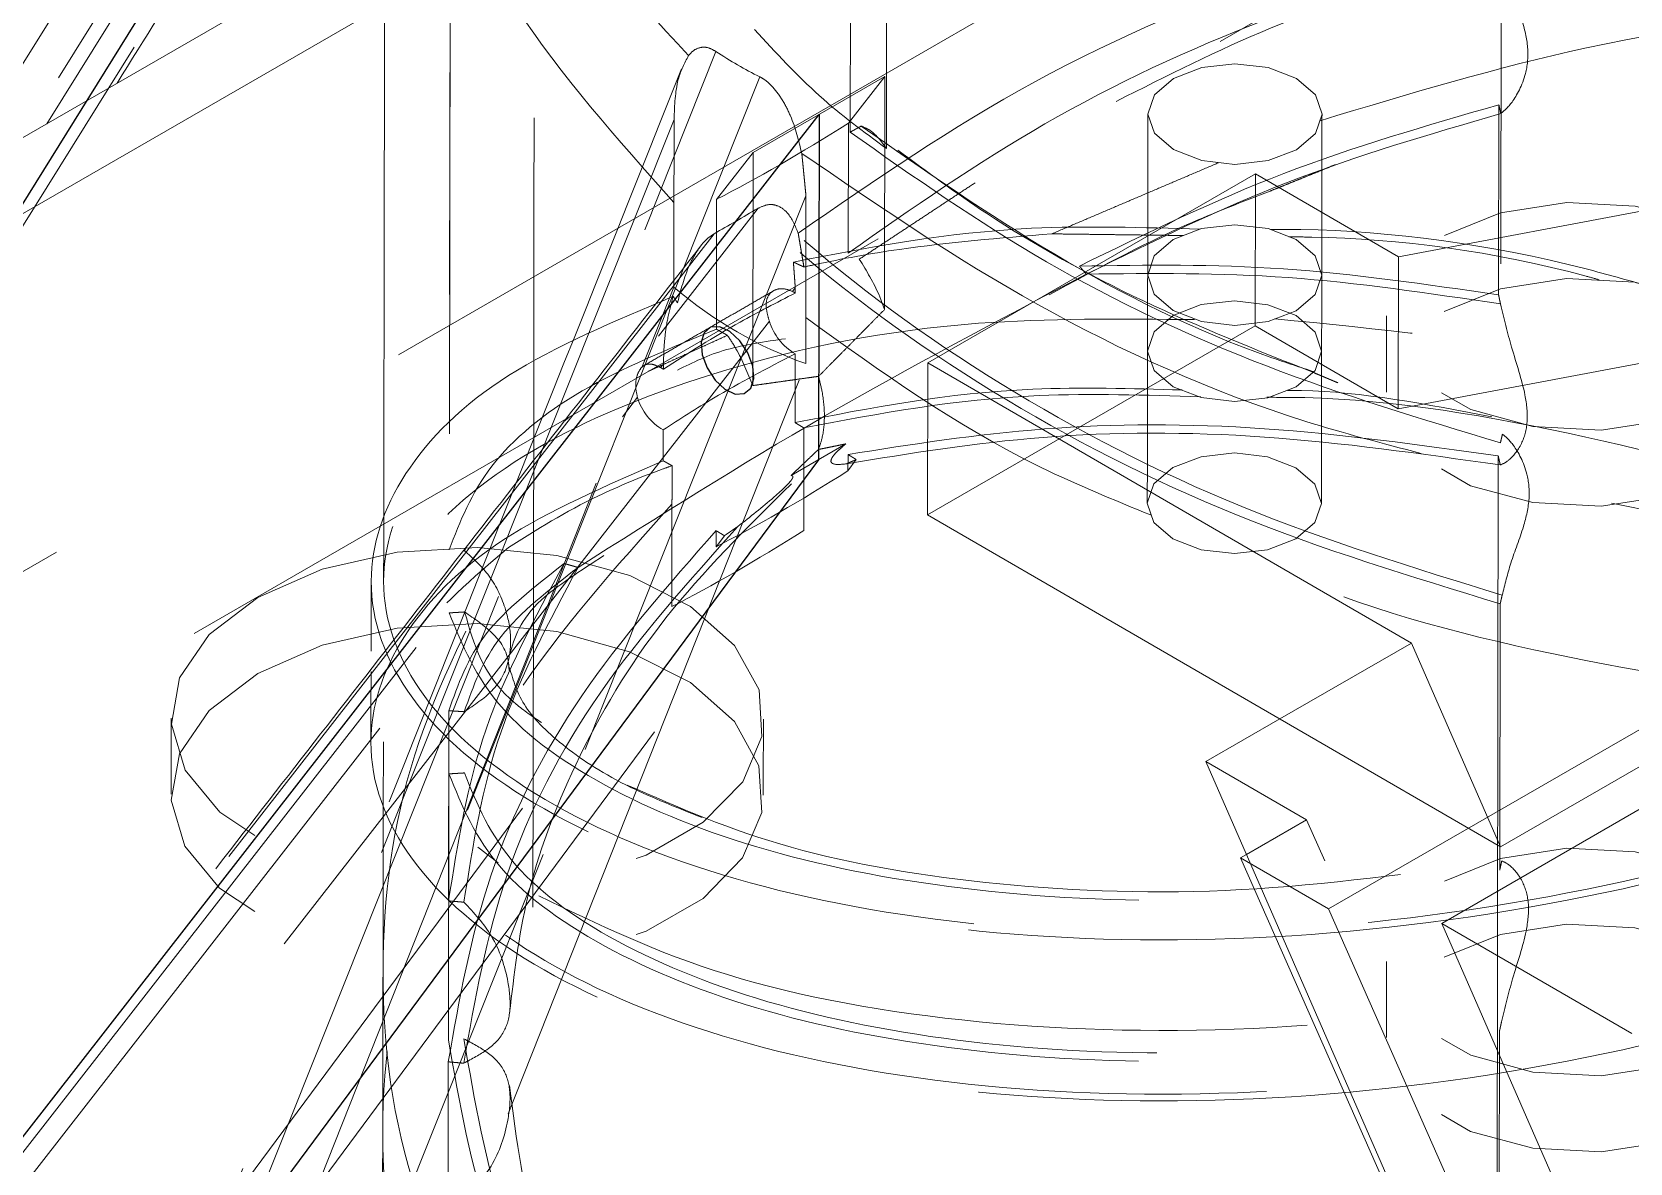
# Model space of a CAD drawing. Header units: millimetres. Extents: x 11 to 421, y 5 to 275.
# Drawn here: x 153.668 to 156.238, y 63.286 to 65.106 of the extents above; entities that cross this region are included whole.
import ezdxf

# ---------------------------------------------------------------- set-up
doc = ezdxf.new("R2010")
doc.units = ezdxf.units.MM
doc.linetypes.add('HIDDEN', pattern=[1.905, 1.27, -0.635])

msp = doc.modelspace()

# ---------------------------------------------------------------- linework, layer by layer
at = {"color": 7, "linetype": 'Continuous', "lineweight": 15}
for p, q in [((153.692, 64.9583), (154.9136, 66.9208)), ((154.7057, 66.7328), (153.536, 64.8682)), ((148.8182, 62.1447), (154.6481, 65.5102)), ((148.818, 62.0223), (154.6479, 65.3878)), ((155.8658, 64.7444), (156.7126, 64.903)), ((155.1091, 64.5735), (155.6359, 64.8776)), ((155.6355, 64.6329), (155.6359, 64.8776)), ((155.6359, 64.8776), (155.8658, 64.7444)), ((155.8654, 64.4997), (155.8658, 64.7444)), ((155.8654, 64.4997), (156.7122, 64.6583)), ((155.1087, 64.3288), (155.6355, 64.6329)), ((155.6355, 64.6329), (155.8654, 64.4997)), ((155.1087, 64.3288), (155.1091, 64.5735)), ((156.0302, 63.7948), (155.1087, 64.3288)), ((155.5564, 63.932), (155.6752, 64.0006)), ((155.5564, 63.932), (156.8536, 60.963)), ((156.0302, 63.7948), (156.2654, 63.9305)), ((156.2892, 63.8759), (155.9357, 63.6718)), ((155.6121, 63.777), (155.6217, 63.7825)), ((156.6507, 61.4275), (155.6121, 63.777)), ((155.9357, 63.6718), (157.2088, 60.758)), ((155.9357, 63.6718), (156.2416, 63.4945))]:
    msp.add_line(p, q, dxfattribs=at)
at = {"color": 7, "linetype": 'Continuous'}
for p, q in [((154.9371, 66.893), (152.81, 63.4758)), ((153.4702, 63.0932), (154.934, 64.9731)), ((154.934, 64.9731), (154.9331, 64.4178)), ((154.9331, 64.4178), (153.807, 62.8981))]:
    msp.add_line(p, q, dxfattribs=at)
at = {"color": 7, "linetype": 'HIDDEN', "lineweight": 0}
for p, q in [((154.839, 66.6989), (152.8453, 63.4962)), ((152.7039, 63.4146), (154.7012, 66.6232)), ((156.0326, 66.003), (156.03, 64.4449)), ((154.3418, 65.9534), (154.339, 64.2729)), ((154.3417, 65.7294), (154.3391, 64.1713)), ((152.6076, 63.634), (155.9642, 65.5717)), ((148.9797, 61.2809), (156.1639, 65.4283)), ((155.0424, 64.9184), (155.043, 65.3273)), ((154.984, 64.9447), (154.9844, 65.1804)), ((152.5368, 59.4789), (154.7682, 65.0746)), ((154.8389, 65.0337), (152.6075, 59.438)), ((155.04, 65.0343), (154.8279, 64.9119)), ((155.04, 65.0343), (154.9814, 64.9591)), ((155.0394, 64.6594), (155.04, 65.0343)), ((156.0275, 64.9888), (156.027, 64.6829)), ((154.7009, 64.9653), (152.5484, 59.5674)), ((152.8361, 63.5834), (153.692, 64.9583)), ((154.9814, 64.9591), (154.9811, 64.7502)), ((154.8279, 64.9119), (154.7693, 64.8366)), ((154.8273, 64.537), (154.8279, 64.9119)), ((154.5577, 63.9515), (154.913, 64.8424)), ((154.7004, 64.6952), (154.7007, 64.8313)), ((154.7693, 64.8366), (154.769, 64.6277)), ((153.5056, 63.1136), (154.8359, 64.8222)), ((154.7652, 64.7813), (153.4349, 63.0728)), ((154.6492, 64.5661), (154.7004, 64.6952)), ((154.8958, 64.6942), (154.8913, 64.6884)), ((154.9126, 64.5723), (154.9127, 64.6464)), ((154.8541, 64.6407), (153.6594, 63.1063)), ((154.4342, 63.3651), (154.9126, 64.5723)), ((154.6792, 64.566), (154.6837, 64.5717)), ((155.8869, 64.1228), (155.1091, 64.5735)), ((152.7039, 59.6572), (154.64, 64.5427)), ((153.4473, 62.9838), (154.642, 64.5182)), ((154.9096, 64.4689), (154.9094, 64.3039)), ((154.9771, 64.4432), (154.889, 64.3924)), ((154.9806, 64.4261), (154.9805, 64.3999)), ((154.9805, 64.3999), (154.9939, 64.418)), ((156.0265, 64.4239), (156.024, 62.8495)), ((154.6975, 64.3464), (154.6972, 64.1814)), ((153.913, 62.9593), (154.9094, 64.3039)), ((154.7684, 64.3036), (154.7684, 64.2775)), ((154.7684, 64.2775), (154.7818, 64.2955)), ((156.0296, 64.1859), (156.0289, 63.7576)), ((153.7009, 62.8369), (154.6972, 64.1814)), ((155.6752, 64.0006), (155.8869, 64.1228)), ((155.8869, 64.1228), (156.0302, 63.7948)), ((155.7536, 63.695), (156.4253, 64.0828)), ((154.3386, 64.0139), (154.3381, 63.708)), ((155.7182, 63.8382), (155.5564, 63.932)), ((154.3387, 63.9123), (154.338, 63.484)), ((155.6217, 63.7825), (155.7182, 63.8382)), ((158.0578, 58.5451), (155.7182, 63.8382)), ((152.7605, 59.4445), (154.4905, 63.7828)), ((155.6121, 63.777), (155.7536, 63.695)), ((155.7536, 63.695), (158.0932, 58.402)), ((156.0285, 63.4986), (156.0259, 61.9404)), ((154.3377, 63.449), (154.3351, 61.8745))]:
    msp.add_line(p, q, dxfattribs=at)
at = {"color": 7, "linetype": 'HIDDEN', "lineweight": 0, "flags": 128}
for points in [[(155.504, 65.0311), (155.5495, 65.0486), (155.603, 65.0547), (155.6566, 65.0485), (155.702, 65.0309), (155.7324, 65.0046), (155.743, 64.9736), (155.7324, 64.9426), (155.702, 64.9164), (155.6566, 64.8989), (155.603, 64.8928), (155.5495, 64.899), (155.504, 64.9166), (155.4737, 64.9429), (155.463, 64.9739), (155.4737, 65.0049), (155.504, 65.0311)], [(155.9398, 64.7786), (156.0301, 64.8151), (156.1366, 64.8315), (156.2465, 64.8258), (156.3464, 64.7987), (156.4244, 64.7535), (156.471, 64.6957), (156.4806, 64.6321), (156.4521, 64.5706), (156.3888, 64.5184), (156.2985, 64.4819), (156.192, 64.4655), (156.0821, 64.4712), (155.9822, 64.4983), (155.9042, 64.5435), (155.8576, 64.6013), (155.848, 64.6648), (155.8765, 64.7264), (155.9398, 64.7786)], [(155.7016, 64.7719), (155.732, 64.7456), (155.7426, 64.7146), (155.732, 64.6836), (155.7016, 64.6574), (155.6562, 64.6399), (155.6026, 64.6337), (155.549, 64.64), (155.5036, 64.6576), (155.4733, 64.6839), (155.4626, 64.7149), (155.4733, 64.7458), (155.5036, 64.7721), (155.549, 64.7896), (155.6026, 64.7957), (155.6562, 64.7895), (155.7016, 64.7719)], [(155.5036, 64.7721), (155.549, 64.7896), (155.6026, 64.7957), (155.6562, 64.7895), (155.7016, 64.7719), (155.732, 64.7456), (155.7426, 64.7146), (155.732, 64.6836), (155.7016, 64.6574), (155.6562, 64.6399), (155.6026, 64.6337), (155.549, 64.64), (155.5036, 64.6576), (155.4733, 64.6839), (155.4626, 64.7149), (155.4733, 64.7458), (155.5036, 64.7721)], [(155.9396, 64.6562), (156.0299, 64.6927), (156.1364, 64.7091), (156.2463, 64.7034), (156.3462, 64.6764), (156.4242, 64.6312), (156.4708, 64.5733), (156.4804, 64.5098), (156.4519, 64.4482), (156.3886, 64.396), (156.2983, 64.3596), (156.1918, 64.3432), (156.0819, 64.3488), (155.982, 64.3759), (155.904, 64.4211), (155.8574, 64.4789), (155.8478, 64.5425), (155.8763, 64.604), (155.9396, 64.6562)], [(155.7014, 64.6495), (155.7318, 64.6232), (155.7424, 64.5922), (155.7318, 64.5612), (155.7014, 64.535), (155.656, 64.5175), (155.6024, 64.5114), (155.5488, 64.5176), (155.5034, 64.5352), (155.4731, 64.5615), (155.4624, 64.5925), (155.4731, 64.6235), (155.5034, 64.6497), (155.5488, 64.6672), (155.6024, 64.6733), (155.656, 64.6671), (155.7014, 64.6495)], [(155.5034, 64.6497), (155.5488, 64.6672), (155.6024, 64.6733), (155.656, 64.6671), (155.7014, 64.6495), (155.7318, 64.6232), (155.7424, 64.5922), (155.7318, 64.5612), (155.7014, 64.535), (155.656, 64.5175), (155.6024, 64.5114), (155.5488, 64.5176), (155.5034, 64.5352), (155.4731, 64.5615), (155.4624, 64.5925), (155.4731, 64.6235), (155.5034, 64.6497)], [(154.0315, 64.1963), (154.1348, 64.2416), (154.2555, 64.2689), (154.3845, 64.2765), (154.5123, 64.2636), (154.6295, 64.2312), (154.7272, 64.1818), (154.7983, 64.119), (154.8376, 64.0475), (154.842, 63.9725), (154.8113, 63.8997), (154.7477, 63.8344), (154.656, 63.7814), (154.543, 63.7448), (154.417, 63.7271), (154.2873, 63.7298), (154.1637, 63.7527), (154.0553, 63.7939), (153.97, 63.8506), (153.9143, 63.9184), (153.8923, 63.9923), (153.9055, 64.0669), (153.9531, 64.1367), (154.0315, 64.1963)], [(154.0313, 64.074), (154.1346, 64.1192), (154.2553, 64.1466), (154.3843, 64.1541), (154.5121, 64.1412), (154.6293, 64.1089), (154.727, 64.0595), (154.7981, 63.9967), (154.8374, 63.9251), (154.8418, 63.8502), (154.8111, 63.7773), (154.7475, 63.712), (154.6558, 63.659), (154.5428, 63.6224), (154.4168, 63.6048), (154.2871, 63.6075), (154.1635, 63.6303), (154.0551, 63.6716), (153.9698, 63.7282), (153.9141, 63.796), (153.8921, 63.8699), (153.9053, 63.9446), (153.9529, 64.0143), (154.0313, 64.074)], [(155.9398, 63.7398), (156.0301, 63.7763), (156.1366, 63.7927), (156.2465, 63.787), (156.3464, 63.7599), (156.4244, 63.7148), (156.471, 63.6569), (156.4806, 63.5934), (156.4521, 63.5318), (156.3888, 63.4796), (156.2985, 63.4431), (156.192, 63.4267), (156.0821, 63.4324), (155.9822, 63.4595), (155.9042, 63.5047), (155.8576, 63.5625), (155.848, 63.6261), (155.8765, 63.6876), (155.9398, 63.7398)], [(155.9396, 63.6174), (156.0299, 63.6539), (156.1364, 63.6703), (156.2463, 63.6646), (156.3462, 63.6376), (156.4242, 63.5924), (156.4708, 63.5345), (156.4804, 63.471), (156.4519, 63.4094), (156.3886, 63.3573), (156.2983, 63.3208), (156.1918, 63.3044), (156.0819, 63.3101), (155.982, 63.3371), (155.904, 63.3823), (155.8574, 63.4401), (155.8478, 63.5037), (155.8763, 63.5653), (155.9396, 63.6174)]]:
    msp.add_lwpolyline(points, dxfattribs=at)
at = {"color": 7, "linetype": 'Continuous', "flags": 128}
msp.add_lwpolyline([(154.8273, 64.5682), (154.8194, 64.5896), (154.8066, 64.6091), (154.7908, 64.6238), (154.7743, 64.6314), (154.7597, 64.6308), (154.7492, 64.6221), (154.7444, 64.6066), (154.7461, 64.5866), (154.7539, 64.5653), (154.7667, 64.5458), (154.7825, 64.5311), (154.799, 64.5234), (154.8136, 64.524), (154.8241, 64.5327), (154.8289, 64.5483), (154.8273, 64.5682)], dxfattribs=at)
at = {"color": 7, "linetype": 'Continuous', "lineweight": 15, "flags": 128}
msp.add_lwpolyline([(155.503, 64.405), (155.5484, 64.4225), (155.602, 64.4286), (155.6556, 64.4224), (155.701, 64.4048), (155.7314, 64.3785), (155.742, 64.3475), (155.7314, 64.3165), (155.701, 64.2903), (155.6556, 64.2728), (155.602, 64.2666), (155.5484, 64.2729), (155.503, 64.2905), (155.4727, 64.3168), (155.462, 64.3478), (155.4727, 64.3787), (155.503, 64.405)], dxfattribs=at)
at = {"color": 7, "linetype": 'HIDDEN', "lineweight": 0}
for centre, radius, start, end in [((154.8637, 64.6373), 0.0582, 56.4769, 61.6192), ((154.9414, 64.6669), 0.0911, 196.7445, 239.8735), ((154.6515, 64.5148), 0.0582, 56.4769, 61.6192), ((154.7292, 64.5444), 0.0911, 196.7445, 239.8735)]:
    msp.add_arc(centre, radius, start, end, dxfattribs=at)
for centre, major_axis, ratio, start_param, end_param in [((156.1756, 68.4951), (1.2659, 3.492), 0.420253, 3.040549, 3.092234), ((156.1725, 66.5638), (1.8079, 1.8014), 0.1833, 3.662982, 3.826653), ((156.1725, 66.5638), (1.9064, 1.8996), 0.1833, 3.718975, 3.77066), ((156.175, 68.087), (1.2652, 3.5137), 0.417834, 2.988301, 3.143496), ((156.1717, 66.0894), (1.802, 1.8778), 0.192556, 3.645549, 3.809219), ((156.1717, 66.0894), (1.9002, 1.9802), 0.192556, 3.649787, 3.804981)]:
    msp.add_ellipse(centre, major_axis=major_axis, ratio=ratio, start_param=start_param, end_param=end_param, dxfattribs=at)
for points, degree in [([(154.4706, 61.7929), (154.5338, 100.5951)], 1), ([(154.2354, 65.272), (154.2337, 64.223)], 1), ([(154.7128, 65.0468), (152.5135, 59.5316)], 1), ([(152.8664, 63.5155), (153.8051, 65.0236)], 1), ([(156.0275, 64.9888), (156.0306, 64.9747)], 1), ([(155.0018, 64.9545), (154.984, 64.9447)], 1), ([(155.463, 64.974), (155.4626, 64.7149)], 1), ([(155.7426, 64.7145), (155.743, 64.9735)], 1), ([(154.913, 64.8424), (154.9063, 64.9106)], 1), ([(155.3084, 64.7811), (155.5767, 64.8956)], 1), ([(155.6595, 64.8499), (155.7645, 64.8924)], 1), ([(154.9988, 64.7404), (155.185, 64.8632)], 1), ([(154.9005, 64.7822), (154.9097, 64.7278)], 1), ([(155.3084, 64.7811), (155.5202, 64.7784)], 1), ([(154.7438, 64.7618), (153.4172, 63.058)], 1), ([(154.8928, 64.7357), (154.8958, 64.6942)], 1), ([(154.9097, 64.7278), (154.8928, 64.7357)], 1), ([(155.3639, 64.7163), (155.3528, 64.7293)], 1), ([(155.4626, 64.7149), (155.4624, 64.5926)], 1), ([(155.7424, 64.5921), (155.7426, 64.7145)], 1), ([(154.8606, 64.6894), (154.6527, 64.5694)], 1), ([(154.6995, 64.6806), (154.7063, 64.6701)], 1), ([(154.8958, 64.6942), (154.8958, 64.6858)], 1), ([(156.027, 64.6829), (156.0301, 64.6683)], 1), ([(154.9333, 64.5519), (155.0394, 64.6594)], 1), ([(155.8468, 64.649), (155.8466, 64.5266)], 1), ([(154.7867, 64.6179), (154.769, 64.6277)], 1), ([(154.7867, 64.6179), (154.66, 64.5601)], 1), ([(154.6837, 64.5717), (154.6837, 64.5633)], 1), ([(155.4624, 64.5926), (155.462, 64.3478)], 1), ([(155.742, 64.3474), (155.7424, 64.5921)], 1), ([(154.9333, 64.5519), (154.8273, 64.537)], 1), ([(155.7682, 64.5416), (155.7307, 64.5574)], 1), ([(154.533, 64.4868), (154.5237, 64.4791)], 1), ([(154.8954, 64.4774), (154.9096, 64.4689)], 1), ([(154.6835, 64.4656), (154.6834, 64.416)], 1), ([(154.9331, 64.4342), (154.9771, 64.4432)], 1), ([(156.03, 64.4449), (156.0332, 64.4589)], 1), ([(154.6834, 64.416), (154.6976, 64.4081)], 1), ([(154.9331, 64.4342), (154.889, 64.3924)], 1), ([(154.9782, 64.4112), (154.9939, 64.418)], 1), ([(154.9806, 64.4261), (154.9939, 64.418)], 1), ([(156.0297, 64.4093), (156.0265, 64.4239)], 1), ([(154.6975, 64.3464), (154.6976, 64.4081)], 1), ([(154.7818, 64.2955), (154.7684, 64.3036)], 1), ([(154.8035, 64.3104), (154.7818, 64.2955)], 1), ([(154.3677, 64.2787), (154.3639, 64.2713)], 1), ([(154.5464, 64.2444), (154.524, 64.2508)], 1), ([(156.0328, 64.1999), (156.0296, 64.1859)], 1), ([(154.3391, 64.1713), (154.364, 64.1728)], 1), ([(154.3386, 64.0139), (154.3634, 64.0123)], 1), ([(153.892, 64.002), (153.8918, 63.8796)], 1), ([(154.8443, 63.8781), (154.8445, 64.0004)], 1), ([(154.2333, 63.9639), (154.2327, 63.5975)], 1), ([(154.3635, 63.9138), (154.3387, 63.9123)], 1), ([(156.0321, 63.7722), (156.0289, 63.7576)], 1), ([(154.3381, 63.708), (154.3629, 63.7058)], 1), ([(154.2327, 63.5975), (154.2326, 63.5543), (154.2324, 63.468), (154.2323, 63.3816), (154.2322, 63.3385)], 3), ([(155.8468, 63.6102), (155.8466, 63.4879)], 1), ([(156.0285, 63.4986), (156.0317, 63.5132)], 1), ([(154.3625, 63.4468), (154.3377, 63.449)], 1), ([(154.2322, 63.3384), (154.2296, 61.7185)], 1)]:
    msp.add_open_spline(points, degree=degree, dxfattribs=at)
for points, knots in [([(154.7007, 64.8313), (154.6097, 64.9335), (154.4277, 65.138), (154.2733, 65.4837), (154.2178, 65.8413), (154.2736, 66.199), (154.4283, 66.5447), (154.6105, 66.7488), (154.7016, 66.8508)], [0, 0, 0, 0, 0.1666511, 0.3332752, 0.4999205, 0.6665929, 0.8333391, 1, 1, 1, 1]), ([(154.4833, 63.7163), (154.5776, 63.6705), (154.7686, 63.5776), (155.1818, 63.5028), (155.657, 63.4917), (156.1694, 63.5566), (156.6813, 63.6993), (157.1585, 63.9174), (157.5683, 64.2032), (157.8827, 64.5442), (158.0805, 64.9243), (158.1476, 65.3243), (158.0819, 65.7258), (157.8787, 66.102), (157.6647, 66.3634), (157.5007, 66.4752), (157.4737, 66.4936)], [0, 0, 0, 0, 0.074063, 0.149965, 0.22587, 0.301779, 0.377695, 0.453619, 0.529554, 0.605489, 0.681414, 0.757329, 0.833239, 0.909143, 0.985046, 1, 1, 1, 1]), ([(154.7241, 65.0678), (154.6286, 65.1718), (154.4376, 65.3797), (154.2775, 65.7334), (154.2151, 66.0736), (154.2592, 66.2894), (154.2785, 66.3838)], [0, 0, 0, 0, 0.264742, 0.529466, 0.794222, 1, 1, 1, 1]), ([(156.0296, 64.1859), (155.8863, 64.2296), (155.5998, 64.317), (155.2039, 64.5204), (154.8608, 64.7701), (154.5925, 65.063), (154.4044, 65.3864), (154.3626, 65.615), (154.3417, 65.7294)], [0, 0, 0, 0, 0.166746, 0.333397, 0.5, 0.666603, 0.833254, 1, 1, 1, 1]), ([(156.0328, 64.1999), (155.8913, 64.2435), (155.6083, 64.3305), (155.2175, 64.5326), (154.8786, 64.7804), (154.6137, 65.0709), (154.4282, 65.3915), (154.3871, 65.6181), (154.3665, 65.7315)], [0, 0, 0, 0, 0.166745, 0.333396, 0.5, 0.666604, 0.833255, 1, 1, 1, 1]), ([(154.9005, 64.7822), (155.0235, 64.8672), (155.2697, 65.0374), (155.7087, 65.2231), (156.1837, 65.3543), (156.6756, 65.4174), (157.1477, 65.4081), (157.5532, 65.3321), (157.8642, 65.2017), (158.0604, 65.0327), (158.123, 64.852), (158.0747, 64.6771), (157.9606, 64.5795), (157.9036, 64.5307)], [0, 0, 0, 0, 0.086756, 0.173549, 0.260304, 0.35563, 0.45095, 0.546267, 0.641585, 0.736905, 0.832231, 0.916098, 1, 1, 1, 1]), ([(154.9811, 64.7502), (155.0836, 64.8221), (155.2888, 64.9659), (155.6479, 65.1343), (155.9013, 65.21), (156.0279, 65.2478)], [0, 0, 0, 0, 0.33341, 0.666893, 1, 1, 1, 1]), ([(155.4118, 64.9941), (155.4935, 65.0355), (155.6899, 65.1352), (155.9052, 65.1974), (156.0311, 65.2338)], [0, 0, 0, 0, 0.415732, 1, 1, 1, 1]), ([(156.0306, 64.9747), (156.0363, 64.9795), (156.0485, 64.9896), (156.0708, 65.0297), (156.0763, 65.0773), (156.0655, 65.1269), (156.0444, 65.1797), (156.0353, 65.2166), (156.0311, 65.2338)], [0, 0, 0, 0, 0.192992, 0.415243, 0.551025, 0.687446, 0.854988, 1, 1, 1, 1]), ([(155.74, 64.9632), (155.8825, 65.0062), (156.1919, 65.0996), (156.6755, 65.1575), (157.1472, 65.1493), (157.5528, 65.073), (157.8639, 64.9427), (158.0595, 64.7738), (158.1246, 64.5911), (158.0674, 64.4156), (157.9129, 64.2582), (157.7309, 64.1795), (157.6399, 64.1402)], [0, 0, 0, 0, 0.0892928, 0.1939077, 0.2985165, 0.4031225, 0.5077283, 0.6123373, 0.7169522, 0.8112898, 0.9056689, 1, 1, 1, 1]), ([(155.0424, 64.9184), (155.0059, 64.9452), (154.9325, 64.9992), (154.8646, 65.0727), (154.8303, 65.1098)], [0, 0, 0, 0, 0.495958, 1, 1, 1, 1]), ([(154.7241, 65.0678), (154.7177, 65.0558), (154.7032, 65.0283), (154.7017, 64.988), (154.7009, 64.9653)], [0, 0, 0, 0, 0.4378411, 1, 1, 1, 1]), ([(154.7682, 65.0746), (154.7639, 65.077), (154.7553, 65.0816), (154.7415, 65.0817), (154.7313, 65.0763), (154.7258, 65.0699), (154.7241, 65.0678)], [0, 0, 0, 0, 0.22918, 0.457464, 0.826146, 1, 1, 1, 1]), ([(154.9063, 64.9106), (154.9014, 64.9307), (154.8945, 64.9591), (154.8762, 64.9957), (154.8615, 65.0163), (154.8481, 65.0285), (154.8412, 65.0324), (154.8389, 65.0337)], [0, 0, 0, 0, 0.4424864, 0.6261811, 0.8112682, 0.9377272, 1, 1, 1, 1]), ([(155.3528, 64.7293), (155.4608, 64.782), (155.6768, 64.8874), (155.9106, 64.955), (156.0275, 64.9888)], [0, 0, 0, 0, 0.50041, 1, 1, 1, 1]), ([(154.7009, 64.9653), (154.7009, 64.9638), (154.7008, 64.9192), (154.7007, 64.8745), (154.7007, 64.8313)], [0, 0, 0, 0, 0.033547, 1, 1, 1, 1]), ([(155.0424, 64.9184), (155.0339, 64.9302), (155.0227, 64.9459), (155.006, 64.9527), (155.0018, 64.9545)], [0, 0, 0, 0, 0.7504613, 1, 1, 1, 1]), ([(155.7312, 64.559), (155.7081, 64.5664), (155.561, 64.6139), (155.3055, 64.7421), (155.103, 64.8837), (155.0018, 64.9545)], [0, 0, 0, 0, 0.085331, 0.542643, 1, 1, 1, 1]), ([(155.3639, 64.7163), (155.4707, 64.7688), (155.6841, 64.8736), (155.9152, 64.941), (156.0306, 64.9747)], [0, 0, 0, 0, 0.5004086, 1, 1, 1, 1]), ([(156.03, 64.4449), (155.9034, 64.4831), (155.6502, 64.5595), (155.2912, 64.7285), (155.0864, 64.8726), (154.984, 64.9447)], [0, 0, 0, 0, 0.333575, 0.666774, 1, 1, 1, 1]), ([(155.9023, 64.4278), (155.8398, 64.4441), (155.6249, 64.5001), (155.275, 64.6579), (155.0292, 64.8264), (154.9063, 64.9106)], [0, 0, 0, 0, 0.170319, 0.585131, 1, 1, 1, 1]), ([(155.7307, 64.5574), (155.6378, 64.5942), (155.4522, 64.6679), (155.2288, 64.7918), (155.1074, 64.8812), (155.0608, 64.9156)], [0, 0, 0, 0, 0.381327, 0.762338, 1, 1, 1, 1]), ([(154.8359, 64.8222), (154.8414, 64.8247), (154.8524, 64.8296), (154.8693, 64.8268), (154.8878, 64.8131), (154.8957, 64.794), (154.9005, 64.7822)], [0, 0, 0, 0, 0.167634, 0.334075, 0.588826, 1, 1, 1, 1]), ([(154.913, 64.8424), (154.913, 64.8418), (154.913, 64.8197), (154.9129, 64.7543), (154.9128, 64.6896), (154.9127, 64.6464)], [0, 0, 0, 0, 0.008937, 0.339293, 1, 1, 1, 1]), ([(155.3043, 64.683), (155.3767, 64.7225), (155.4903, 64.7845), (155.6145, 64.8325), (155.6595, 64.8499)], [0, 0, 0, 0, 0.637924, 1, 1, 1, 1]), ([(154.7063, 64.6701), (154.7116, 64.6906), (154.7188, 64.7189), (154.7371, 64.7534), (154.751, 64.7717), (154.761, 64.7785), (154.7652, 64.7813)], [0, 0, 0, 0, 0.491252, 0.677336, 0.864976, 1, 1, 1, 1]), ([(155.5473, 64.7888), (155.4548, 64.7914), (155.2149, 64.7984), (155.0155, 64.7596), (154.8928, 64.7357)], [0, 0, 0, 0, 0.3851791, 1, 1, 1, 1]), ([(155.3084, 64.7811), (155.225, 64.7743), (155.0915, 64.7633), (154.9648, 64.7399), (154.9155, 64.7291), (154.9097, 64.7278)], [0, 0, 0, 0, 0.594463, 0.952003, 1, 1, 1, 1]), ([(156.2676, 64.6971), (156.2344, 64.7066), (156.0488, 64.7594), (155.8366, 64.7883), (155.6766, 64.7882), (155.6604, 64.7882)], [0, 0, 0, 0, 0.163502, 0.915319, 1, 1, 1, 1]), ([(155.6895, 64.7763), (155.7018, 64.7762), (155.853, 64.7748), (156.0279, 64.7523), (156.1818, 64.7092), (156.1888, 64.7072)], [0, 0, 0, 0, 0.078022, 0.958159, 1, 1, 1, 1]), ([(154.9988, 64.7404), (155.0104, 64.7214), (155.0266, 64.6951), (155.0366, 64.6672), (155.0394, 64.6594)], [0, 0, 0, 0, 0.7202531, 1, 1, 1, 1]), ([(156.027, 64.6829), (155.9102, 64.7), (155.6765, 64.7341), (155.4608, 64.7309), (155.3528, 64.7293)], [0, 0, 0, 0, 0.4995901, 1, 1, 1, 1]), ([(154.9426, 64.4876), (154.9429, 64.4878), (155.0792, 64.5665), (155.2217, 64.6415), (155.3639, 64.7163)], [0, 0, 0, 0, 0.002077, 1, 1, 1, 1]), ([(156.0301, 64.6683), (155.9148, 64.6855), (155.6838, 64.72), (155.4706, 64.7175), (155.3639, 64.7163)], [0, 0, 0, 0, 0.4995914, 1, 1, 1, 1]), ([(154.6995, 64.6806), (154.6044, 64.6404), (154.4142, 64.5601), (154.2523, 64.3976), (154.1928, 64.2172), (154.2589, 64.0305), (154.4565, 63.8588), (154.7709, 63.7259), (155.1806, 63.6481), (155.6575, 63.6376), (156.1533, 63.7001), (156.6306, 63.8307), (157.071, 64.0151), (157.3186, 64.1843), (157.4424, 64.2688)], [0, 0, 0, 0, 0.080107, 0.160243, 0.240345, 0.327578, 0.414806, 0.502031, 0.589257, 0.676485, 0.763717, 0.842468, 0.921254, 1, 1, 1, 1]), ([(154.8958, 64.6858), (154.8658, 64.6705), (154.7908, 64.6323), (154.7238, 64.5892), (154.6837, 64.5633)], [0, 0, 0, 0, 0.399909, 1, 1, 1, 1]), ([(154.6837, 64.5717), (154.6841, 64.5857), (154.6849, 64.6098), (154.6904, 64.6466), (154.6964, 64.6692), (154.6995, 64.6806)], [0, 0, 0, 0, 0.404814, 0.699522, 1, 1, 1, 1]), ([(154.8913, 64.6884), (154.8864, 64.6903), (154.8767, 64.6941), (154.8628, 64.6916), (154.8528, 64.6841), (154.8484, 64.6721), (154.8492, 64.6575), (154.8525, 64.6461), (154.8541, 64.6407)], [0, 0, 0, 0, 0.168921, 0.337558, 0.510065, 0.67695, 0.844147, 1, 1, 1, 1]), ([(157.0296, 64.0262), (156.8921, 63.9627), (156.6171, 63.8357), (156.1487, 63.7122), (155.663, 63.6487), (155.1906, 63.6583), (154.7852, 63.7342), (154.474, 63.8647), (154.2784, 64.0335), (154.2132, 64.2168), (154.2712, 64.3933), (154.4286, 64.5519), (154.6138, 64.6307), (154.7063, 64.6701)], [0, 0, 0, 0, 0.083902, 0.167769, 0.263095, 0.358415, 0.453733, 0.54905, 0.64437, 0.739696, 0.826451, 0.913244, 1, 1, 1, 1]), ([(155.4672, 64.3289), (155.4075, 64.3533), (155.2031, 64.4369), (155.033, 64.5596), (154.9127, 64.6464)], [0, 0, 0, 0, 0.292036, 1, 1, 1, 1]), ([(156.0301, 64.6683), (156.0358, 64.645), (156.0478, 64.5949), (156.07, 64.5308), (156.0753, 64.4773), (156.0644, 64.4392), (156.0432, 64.415), (156.034, 64.4111), (156.0297, 64.4093)], [0, 0, 0, 0, 0.1929908, 0.4152434, 0.5510259, 0.6874457, 0.8549903, 1, 1, 1, 1]), ([(155.5377, 64.6431), (155.4193, 64.6442), (155.14, 64.6468), (154.7706, 64.5699), (154.4555, 64.4398), (154.2575, 64.2677), (154.1937, 64.0772), (154.243, 63.9012), (154.3669, 63.8078), (154.4181, 63.7692)], [0, 0, 0, 0, 0.114389, 0.269645, 0.424901, 0.580134, 0.73535, 0.890553, 1, 1, 1, 1]), ([(154.769, 64.6277), (154.6925, 64.5963), (154.5396, 64.5334), (154.3921, 64.4094), (154.3567, 64.3184), (154.339, 64.2729)], [0, 0, 0, 0, 0.333411, 0.666893, 1, 1, 1, 1]), ([(157.6094, 63.879), (157.5895, 63.8971), (157.4532, 64.0218), (157.1553, 64.229), (156.6797, 64.447), (156.1677, 64.5947), (155.8333, 64.628), (155.6669, 64.6445)], [0, 0, 0, 0, 0.04096, 0.281317, 0.521681, 0.762059, 1, 1, 1, 1]), ([(154.8801, 64.6124), (154.8468, 64.6076), (154.7773, 64.5975), (154.7308, 64.5741), (154.7066, 64.562)], [0, 0, 0, 0, 0.478379, 1, 1, 1, 1]), ([(154.8273, 64.537), (154.8193, 64.5572), (154.8081, 64.5853), (154.7914, 64.6108), (154.7867, 64.6179)], [0, 0, 0, 0, 0.72025, 1, 1, 1, 1]), ([(154.642, 64.5182), (154.6406, 64.5244), (154.638, 64.5366), (154.6408, 64.5535), (154.647, 64.5658), (154.6559, 64.5719), (154.6664, 64.572), (154.675, 64.5679), (154.6792, 64.566)], [0, 0, 0, 0, 0.168919, 0.337559, 0.510062, 0.676948, 0.844157, 1, 1, 1, 1]), ([(154.6835, 64.4656), (154.71, 64.4829), (154.7763, 64.5261), (154.8509, 64.5649), (154.8956, 64.5881)], [0, 0, 0, 0, 0.399909, 1, 1, 1, 1]), ([(154.8956, 64.5881), (154.8956, 64.5795), (154.8956, 64.5615), (154.8955, 64.5246), (154.8955, 64.4963), (154.8954, 64.4774)], [0, 0, 0, 0, 0.233118, 0.488741, 1, 1, 1, 1]), ([(154.9333, 64.5519), (154.9353, 64.5436), (154.9407, 64.5218), (154.9426, 64.5005), (154.9426, 64.4879), (154.9426, 64.4876)], [0, 0, 0, 0, 0.372649, 0.983687, 1, 1, 1, 1]), ([(155.5179, 64.5299), (155.4363, 64.5322), (155.2078, 64.5386), (155.0177, 64.5013), (154.8954, 64.4774)], [0, 0, 0, 0, 0.357153, 1, 1, 1, 1]), ([(154.9096, 64.4689), (155.0307, 64.492), (155.2254, 64.5291), (155.4594, 64.5217), (155.5479, 64.5189)], [0, 0, 0, 0, 0.62164, 1, 1, 1, 1]), ([(155.6545, 64.5181), (155.6747, 64.5181), (155.8366, 64.5181), (156.1697, 64.4611), (156.6223, 64.339), (157.058, 64.154), (157.3026, 63.9859), (157.4248, 63.9019)], [0, 0, 0, 0, 0.0343539, 0.2758006, 0.5172077, 0.7585841, 1, 1, 1, 1]), ([(156.016, 64.4866), (155.9114, 64.507), (155.7986, 64.529), (155.695, 64.529), (155.6875, 64.529)], [0, 0, 0, 0, 0.927559, 1, 1, 1, 1]), ([(154.9426, 64.4876), (154.9423, 64.4874), (154.806, 64.4087), (154.676, 64.3265), (154.5464, 64.2444)], [0, 0, 0, 0, 0.002077, 1, 1, 1, 1]), ([(154.9331, 64.4342), (154.9352, 64.4401), (154.9406, 64.4556), (154.9425, 64.4747), (154.9426, 64.4873), (154.9426, 64.4876)], [0, 0, 0, 0, 0.372652, 0.983686, 1, 1, 1, 1]), ([(156.0265, 64.4239), (155.9, 64.4415), (155.6469, 64.4767), (155.288, 64.4751), (155.083, 64.4424), (154.9806, 64.4261)], [0, 0, 0, 0, 0.333107, 0.666589, 1, 1, 1, 1]), ([(157.439, 63.9098), (157.3153, 63.995), (157.0679, 64.1653), (156.6287, 64.3446), (156.3169, 64.4451), (156.1615, 64.4664), (156.1586, 64.4668)], [0, 0, 0, 0, 0.33122, 0.662387, 0.993596, 1, 1, 1, 1]), ([(154.9771, 64.4432), (154.9735, 64.4402), (154.9672, 64.4349), (154.9595, 64.4273), (154.9546, 64.4209), (154.9523, 64.4149), (154.9571, 64.4088), (154.9692, 64.4102), (154.9782, 64.4112)], [0, 0, 0, 0, 0.0913564, 0.1646844, 0.2382274, 0.3331785, 0.5076371, 1, 1, 1, 1]), ([(156.0297, 64.4093), (155.9021, 64.4274), (155.6468, 64.4635), (155.2855, 64.4617), (155.0806, 64.428), (154.9782, 64.4112)], [0, 0, 0, 0, 0.3331123, 0.6665327, 1, 1, 1, 1]), ([(156.0332, 64.4589), (156.0388, 64.4542), (156.0509, 64.4441), (156.073, 64.404), (156.0784, 64.3564), (156.0675, 64.3068), (156.0463, 64.254), (156.0371, 64.2171), (156.0328, 64.1999)], [0, 0, 0, 0, 0.192993, 0.414914, 0.550732, 0.687185, 0.854968, 1, 1, 1, 1]), ([(154.6834, 64.416), (154.5913, 64.3759), (154.407, 64.2958), (154.2506, 64.1356), (154.1927, 63.9572), (154.2585, 63.7715), (154.4561, 63.5998), (154.7705, 63.4669), (155.1802, 63.3891), (155.6571, 63.3786), (156.1528, 63.4411), (156.6302, 63.5717), (157.0706, 63.7561), (157.3182, 63.9253), (157.442, 64.0098)], [0, 0, 0, 0, 0.079067, 0.158174, 0.237246, 0.324835, 0.412419, 0.5, 0.587581, 0.675165, 0.762754, 0.841826, 0.920933, 1, 1, 1, 1]), ([(154.4344, 64.2766), (154.4801, 64.3053), (154.5532, 64.3512), (154.651, 64.3913), (154.6927, 64.4064), (154.6976, 64.4081)], [0, 0, 0, 0, 0.59509, 0.953007, 1, 1, 1, 1]), ([(154.889, 64.3924), (154.8902, 64.3921), (154.8923, 64.3916), (154.8917, 64.3881), (154.8876, 64.3823), (154.8777, 64.3718), (154.8499, 64.3469), (154.8232, 64.3259), (154.8035, 64.3104)], [0, 0, 0, 0, 0.091356, 0.164684, 0.238227, 0.333178, 0.507637, 1, 1, 1, 1]), ([(154.4364, 63.5275), (154.4435, 63.5893), (154.4588, 63.7227), (154.5399, 63.938), (154.6746, 64.1663), (154.8182, 64.3085), (154.8895, 64.3791)], [0, 0, 0, 0, 0.208564, 0.450605, 0.726964, 1, 1, 1, 1]), ([(154.6966, 62.3269), (154.6056, 62.4291), (154.4237, 62.6335), (154.2692, 62.9793), (154.2137, 63.3369), (154.2695, 63.6945), (154.4242, 64.0403), (154.6064, 64.2444), (154.6975, 64.3464)], [0, 0, 0, 0, 0.166651, 0.333275, 0.49992, 0.666593, 0.833339, 1, 1, 1, 1]), ([(156.6279, 64.2896), (156.6262, 64.2897), (156.4941, 64.2906), (156.3504, 64.3194), (156.2086, 64.3479)], [0, 0, 0, 0, 0.013186, 1, 1, 1, 1]), ([(154.3377, 63.449), (154.3555, 63.5499), (154.391, 63.7517), (154.5388, 64.0427), (154.6919, 64.2166), (154.7684, 64.3036)], [0, 0, 0, 0, 0.333107, 0.666589, 1, 1, 1, 1]), ([(154.3625, 63.4468), (154.3805, 63.549), (154.4166, 63.7534), (154.5681, 64.0475), (154.725, 64.2227), (154.8035, 64.3104)], [0, 0, 0, 0, 0.333112, 0.666533, 1, 1, 1, 1]), ([(154.4295, 62.9313), (154.3756, 63.0325), (154.2614, 63.247), (154.2176, 63.5923), (154.2626, 63.9463), (154.3771, 64.1665), (154.4344, 64.2766)], [0, 0, 0, 0, 0.233159, 0.493995, 0.746946, 1, 1, 1, 1]), ([(157.4278, 64.0177), (157.3054, 63.9338), (157.0604, 63.7661), (156.625, 63.5829), (156.1528, 63.4528), (155.6623, 63.3899), (155.1903, 63.3992), (154.7848, 63.4752), (154.4737, 63.6056), (154.2776, 63.7746), (154.215, 63.9553), (154.2633, 64.1302), (154.3773, 64.2278), (154.4344, 64.2766)], [0, 0, 0, 0, 0.0861608, 0.1723655, 0.2585323, 0.3540862, 0.4496348, 0.5451805, 0.6407263, 0.7362747, 0.8318286, 0.9158973, 1, 1, 1, 1]), ([(154.3634, 64.0123), (154.3795, 64.023), (154.4141, 64.0461), (154.4349, 64.0853), (154.44, 64.1327), (154.4302, 64.1829), (154.4056, 64.2336), (154.3771, 64.2593), (154.3639, 64.2713)], [0, 0, 0, 0, 0.192992, 0.415243, 0.551025, 0.687446, 0.854988, 1, 1, 1, 1]), ([(154.4362, 64.1034), (154.4444, 64.1317), (154.4583, 64.18), (154.5501, 64.239), (154.5879, 64.2634)], [0, 0, 0, 0, 0.587132, 1, 1, 1, 1]), ([(157.0296, 64.0262), (156.8921, 64.0237), (156.617, 64.0187), (156.1675, 64.0883), (155.822, 64.1712), (155.6438, 64.2515), (155.607, 64.268)], [0, 0, 0, 0, 0.303932, 0.607741, 0.919081, 1, 1, 1, 1]), ([(154.3381, 63.708), (154.3529, 63.8009), (154.3824, 63.987), (154.4767, 64.1628), (154.524, 64.2508)], [0, 0, 0, 0, 0.49959, 1, 1, 1, 1]), ([(154.524, 64.2508), (154.4768, 64.2139), (154.3826, 64.1403), (154.3533, 64.056), (154.3386, 64.0139)], [0, 0, 0, 0, 0.50041, 1, 1, 1, 1]), ([(154.3629, 63.7058), (154.3774, 63.798), (154.4065, 63.9826), (154.4997, 64.1571), (154.5464, 64.2444)], [0, 0, 0, 0, 0.499591, 1, 1, 1, 1]), ([(154.5464, 64.2444), (154.4998, 64.2083), (154.4067, 64.1362), (154.3779, 64.0536), (154.3634, 64.0123)], [0, 0, 0, 0, 0.500409, 1, 1, 1, 1]), ([(154.2137, 64.223), (154.2136, 64.2041), (154.2136, 64.1664), (154.2135, 64.1287), (154.2135, 64.1098)], [0, 0, 0, 0, 0.500003, 1, 1, 1, 1]), ([(154.3391, 64.1713), (154.3601, 64.1198), (154.4022, 64.0168), (154.5905, 63.8817), (154.8592, 63.7769), (155.2026, 63.7153), (155.5988, 63.7001), (155.8855, 63.7384), (156.0289, 63.7576)], [0, 0, 0, 0, 0.1667455, 0.3333969, 0.5, 0.666603, 0.8332543, 1, 1, 1, 1]), ([(154.364, 64.1728), (154.3798, 64.1619), (154.4137, 64.1384), (154.4337, 64.1081), (154.4353, 64.0827), (154.4355, 64.0788)], [0, 0, 0, 0, 0.4246706, 0.9130051, 1, 1, 1, 1]), ([(154.364, 64.1728), (154.3785, 64.121), (154.3964, 64.0574), (154.4732, 64.0046), (154.4875, 63.9948)], [0, 0, 0, 0, 0.813591, 1, 1, 1, 1]), ([(154.7461, 63.8419), (154.7058, 63.8579), (154.6146, 63.8942), (154.5216, 63.9552), (154.4545, 64.0201), (154.4423, 64.0622), (154.4361, 64.0833)], [0, 0, 0, 0, 0.21011, 0.474461, 0.73758, 1, 1, 1, 1]), ([(154.2134, 64.0772), (154.2134, 64.0583), (154.2133, 64.0206), (154.2133, 63.9829), (154.2133, 63.964)], [0, 0, 0, 0, 0.499997, 1, 1, 1, 1]), ([(154.3387, 63.9123), (154.3597, 63.8608), (154.4017, 63.7578), (154.5901, 63.6227), (154.8588, 63.5179), (155.2022, 63.4563), (155.5983, 63.4411), (155.8851, 63.4794), (156.0285, 63.4986)], [0, 0, 0, 0, 0.166746, 0.333397, 0.5, 0.666603, 0.833254, 1, 1, 1, 1]), ([(154.3635, 63.9138), (154.3842, 63.8634), (154.4255, 63.7625), (154.6114, 63.6304), (154.8766, 63.5282), (155.2157, 63.4687), (155.6069, 63.4551), (155.8901, 63.4938), (156.0317, 63.5132)], [0, 0, 0, 0, 0.166745, 0.333396, 0.5, 0.666604, 0.833255, 1, 1, 1, 1]), ([(154.6252, 63.8943), (154.7079, 63.8582), (154.8735, 63.7858), (155.2171, 63.728), (155.6071, 63.714), (155.8904, 63.7528), (156.0321, 63.7722)], [0, 0, 0, 0, 0.24985, 0.499806, 0.749832, 1, 1, 1, 1]), ([(156.0317, 63.5132), (156.0373, 63.5365), (156.0495, 63.5865), (156.0718, 63.6506), (156.0773, 63.704), (156.0665, 63.7422), (156.0455, 63.7664), (156.0363, 63.7704), (156.0321, 63.7722)], [0, 0, 0, 0, 0.192991, 0.414915, 0.550734, 0.687186, 0.854966, 1, 1, 1, 1]), ([(154.3629, 63.7058), (154.379, 63.6886), (154.4134, 63.6514), (154.4341, 63.5864), (154.4391, 63.5327), (154.4291, 63.4951), (154.4043, 63.469), (154.3758, 63.4538), (154.3625, 63.4468)], [0, 0, 0, 0, 0.192991, 0.415243, 0.551026, 0.687446, 0.85499, 1, 1, 1, 1]), ([(154.7679, 62.6286), (154.6915, 62.7156), (154.5387, 62.8898), (154.3911, 63.1807), (154.3557, 63.3829), (154.338, 63.484)], [0, 0, 0, 0, 0.3332263, 0.6664254, 1, 1, 1, 1]), ([(154.3624, 63.2271), (154.3785, 63.2443), (154.413, 63.2814), (154.4339, 63.3463), (154.439, 63.3999), (154.4292, 63.4376), (154.4046, 63.4638), (154.3761, 63.479), (154.3628, 63.4861)], [0, 0, 0, 0, 0.192992, 0.4149148, 0.5507322, 0.6871833, 0.8549669, 1, 1, 1, 1]), ([(154.7857, 62.6392), (154.7105, 62.7255), (154.5601, 62.898), (154.4149, 63.186), (154.3802, 63.386), (154.3628, 63.4861)], [0, 0, 0, 0, 0.3332302, 0.6664278, 1, 1, 1, 1]), ([(154.8061, 62.6333), (154.7741, 62.6672), (154.6859, 62.7606), (154.5727, 62.934), (154.4684, 63.1599), (154.4472, 63.3239), (154.436, 63.4108)], [0, 0, 0, 0, 0.141745, 0.391005, 0.676886, 1, 1, 1, 1])]:
    msp.add_open_spline(points, degree=3, knots=knots, dxfattribs=at)
at = {"color": 7, "linetype": 'Continuous', "lineweight": 15}
for points in [[(154.5375, 66.7967), (153.2095, 64.6798)], [(153.8051, 65.0236), (154.8673, 66.73)]]:
    msp.add_open_spline(points, degree=1, dxfattribs=at)

doc.saveas('drawing.dxf')
